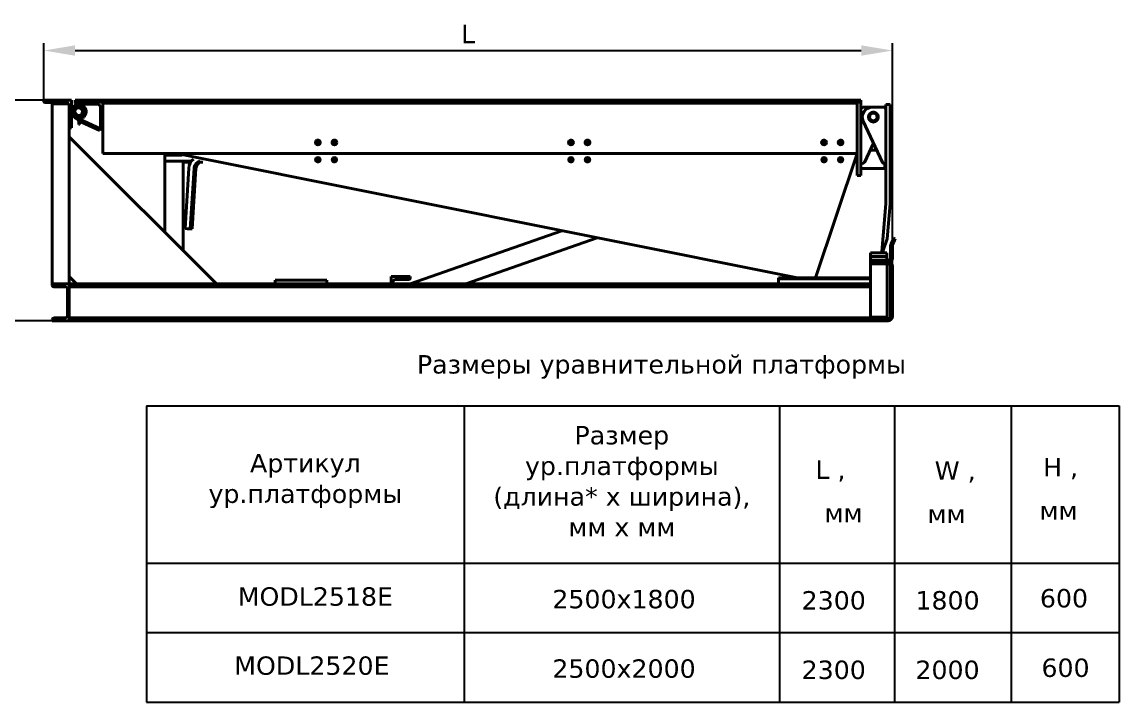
# Model space of a CAD drawing. Header units: millimetres. Extents: x 37284 to 53117, y 1996 to 6319.
# Drawn here: x 39695 to 42677, y 4468 to 6319 of the extents above; entities that cross this region are included whole.
import ezdxf

# ---------------------------------------------------------------- set-up
doc = ezdxf.new("R2010")
doc.units = ezdxf.units.MM
doc.linetypes.add('K5LT_BASIC', pattern=[0])
doc.layers.add('0 VIEW0', color=7, linetype='Continuous')
doc.styles.get("Standard").update_dxf_attribs({"font": 'verdana.TTF'})
doc.dimstyles.new('ISO-25', dxfattribs={"dimtxt": 80, "dimasz": 85, "dimexe": 20, "dimexo": 0, "dimgap": 20, "dimtad": 1, "dimtxsty": 'Standard', "dimcen": 2.5, "dimadec": 0, "dimazin": 0, "dimtfac": 1, "dimtmove": 0, "dimatfit": 3, "dimfxl": 1, "dimarcsym": 0})

# ---------------------------------------------------------------- blocks, each defined once
blk = doc.blocks.new('*D304')
at = {"color": 0, "lineweight": -2, "ltscale": 15}
for p, q in [((39754.1, 6105.7), (39754.1, 6260.7)), ((39839.1, 6240.7), (41976.1, 6240.7)), ((42061.1, 5653.7), (42061.1, 6260.7))]:
    blk.add_line(p, q, dxfattribs=at)
at = {"color": 0, "ltscale": 15}
for points in [[(39839.1, 6254.9), (39839.1, 6226.6), (39754.1, 6240.7)], [(41976.1, 6254.9), (41976.1, 6226.6), (42061.1, 6240.7)]]:
    blk.add_solid(points, dxfattribs=at)
at = {"layer": 'Defpoints', "color": 0, "ltscale": 15}
for p in [(42061.1, 6240.7), (39754.1, 6105.7), (42061.1, 5653.7)]:
    blk.add_point(p, dxfattribs=at)
at = {"color": 0, "ltscale": 15, "insert": (40907.6, 6285.7), "char_height": 50, "attachment_point": 5}
blk.add_mtext('L', dxfattribs=at)
blk = doc.blocks.new('*D305')
at = {"color": 0, "lineweight": -2, "ltscale": 15}
for p, q in [((39754.1, 6105.7), (39642.1, 6105.7)), ((39662.1, 6020.7), (39662.1, 5590.7)), ((39777.1, 5505.7), (39642.1, 5505.7))]:
    blk.add_line(p, q, dxfattribs=at)
at = {"color": 0, "ltscale": 15}
for points in [[(39648, 6020.7), (39676.3, 6020.7), (39662.1, 6105.7)], [(39648, 5590.7), (39676.3, 5590.7), (39662.1, 5505.7)]]:
    blk.add_solid(points, dxfattribs=at)
at = {"layer": 'Defpoints', "color": 0, "ltscale": 15}
for p in [(39754.1, 6105.7), (39662.1, 5505.7), (39777.1, 5505.7)]:
    blk.add_point(p, dxfattribs=at)
at = {"color": 0, "ltscale": 15, "insert": (39617.1, 5805.7), "char_height": 50, "attachment_point": 5, "rotation": 90}
blk.add_mtext('H', dxfattribs=at)

msp = doc.modelspace()

# ---------------------------------------------------------------- linework, layer by layer
at = {"ltscale": 15}
for p, q in [((40032.991, 5273.931), (42677.07, 5273.931)), ((40032.991, 5273.931), (40032.991, 4468.305)), ((40896.973, 5273.931), (40896.973, 4468.305)), ((41753.893, 5273.931), (41753.893, 4468.305)), ((42066.396, 5273.931), (42066.396, 4468.305)), ((42383.346, 5273.931), (42383.346, 4468.305)), ((42677.07, 5273.931), (42677.07, 4468.305)), ((40032.991, 4846.305), (42677.07, 4846.305)), ((40032.991, 4657.305), (42677.07, 4657.305)), ((40032.991, 4468.305), (42677.07, 4468.305))]:
    msp.add_line(p, q, dxfattribs=at)
at = {"layer": '0 VIEW0', "color": 5, "linetype": 'K5LT_BASIC', "lineweight": 40}
for p, q in [((39754.133, 6105.672), (39829.133, 6105.672)), ((39754.133, 6102.672), (39754.133, 6105.672)), ((39814.133, 6099.672), (39757.133, 6099.672)), ((39777.133, 6095.672), (39777.133, 5605.672)), ((39821.617, 6095.672), (39777.133, 6095.672)), ((39823.133, 6033.672), (39823.133, 6090.672)), ((39829.133, 6105.672), (39829.133, 6030.672)), ((40475.133, 6105.672), (39839.133, 6105.672)), ((39839.133, 6105.672), (39839.133, 6100.672)), ((39839.133, 6100.672), (39839.133, 6097.672)), ((40475.133, 6100.672), (39839.133, 6100.672)), ((39842.133, 6094.672), (39846.609, 6094.672)), ((39845.797, 6090.384), (39847.283, 6087.255)), ((39849.133, 6087.672), (39847.283, 6087.255)), ((39847.283, 6087.255), (39847.283, 6087.034)), ((39849.133, 6087.672), (39847.468, 6091.178)), ((39849.133, 6087.672), (39849.133, 6088.172)), ((39849.133, 6087.172), (39849.133, 6087.672)), ((39850.809, 6091.178), (39849.143, 6087.672)), ((39849.143, 6088.172), (39849.143, 6087.672)), ((39849.143, 6087.672), (39850.993, 6087.255)), ((39849.143, 6087.672), (39849.143, 6087.172)), ((39850.993, 6087.255), (39852.48, 6090.384)), ((39850.993, 6087.033), (39850.993, 6087.255)), ((39851.668, 6094.672), (39899.133, 6094.672)), ((39908.133, 6085.672), (39908.133, 6028.672)), ((39914.133, 6097.672), (39914.133, 6100.672)), ((39914.133, 6097.145), (39914.133, 6097.672)), ((41965.133, 6097.672), (39914.133, 6097.672)), ((39914.133, 6094.999), (39914.133, 6097.145)), ((39914.133, 6094.67), (39914.133, 6094.999)), ((39914.133, 6094.563), (39914.133, 6094.67)), ((39914.133, 6094.563), (39914.133, 6094.67)), ((39914.133, 6094.452), (39914.133, 6094.563)), ((39914.133, 6094.452), (39914.133, 6094.538)), ((39914.133, 6094.338), (39914.133, 6094.452)), ((39914.133, 6094.338), (39914.133, 6094.425)), ((39914.133, 6094.272), (39914.133, 6094.338)), ((39914.133, 6094.272), (39914.133, 6094.315)), ((39914.133, 6093.072), (39914.133, 6094.272)), ((39914.133, 6093.029), (39914.133, 6093.072)), ((39914.133, 6093.006), (39914.133, 6093.072)), ((39914.133, 6092.919), (39914.133, 6093.006)), ((39914.133, 6092.892), (39914.133, 6093.006)), ((39914.133, 6092.806), (39914.133, 6092.892)), ((39914.133, 6092.78), (39914.133, 6092.892)), ((39914.133, 6092.673), (39914.133, 6092.78)), ((39914.133, 6092.672), (39914.133, 6092.78)), ((39914.133, 6092.344), (39914.133, 6092.673)), ((39914.133, 6090.198), (39914.133, 6092.344)), ((39914.133, 6089.672), (39914.133, 6090.198)), ((39914.133, 6086.672), (39914.133, 6089.672)), ((39914.133, 6078.172), (39914.133, 6086.744)), ((41975.133, 6105.672), (40475.133, 6105.672)), ((40475.133, 6105.672), (40475.133, 6100.672)), ((40475.133, 6105.672), (40475.133, 6100.672)), ((41975.133, 6100.672), (40475.133, 6100.672)), ((41965.133, 6100.672), (41975.133, 6100.672)), ((41965.133, 6100.672), (41965.133, 6097.672)), ((41965.133, 6097.145), (41965.133, 6097.672)), ((41965.133, 6094.999), (41965.133, 6097.145)), ((41965.133, 6094.67), (41965.133, 6094.999)), ((41965.133, 6094.563), (41965.133, 6094.67)), ((41965.133, 6094.67), (41965.133, 6094.563)), ((41965.133, 6094.452), (41965.133, 6094.563)), ((41965.133, 6094.452), (41965.133, 6094.538)), ((41965.133, 6094.338), (41965.133, 6094.452)), ((41965.133, 6094.338), (41965.133, 6094.425)), ((41965.133, 6094.272), (41965.133, 6094.338)), ((41965.133, 6094.272), (41965.133, 6094.315)), ((41965.133, 6093.072), (41965.133, 6094.272)), ((41965.133, 6093.029), (41965.133, 6093.072)), ((41965.133, 6093.006), (41965.133, 6093.072)), ((41965.133, 6092.919), (41965.133, 6093.006)), ((41965.133, 6092.892), (41965.133, 6093.006)), ((41965.133, 6092.806), (41965.133, 6092.892)), ((41965.133, 6092.78), (41965.133, 6092.892)), ((41965.133, 6092.673), (41965.133, 6092.78)), ((41965.133, 6092.78), (41965.133, 6092.672)), ((41965.133, 6092.344), (41965.133, 6092.673)), ((41965.133, 6090.198), (41965.133, 6092.344)), ((41965.133, 6089.672), (41965.133, 6090.198)), ((41965.133, 6089.672), (41965.133, 5900.672)), ((41975.133, 6105.672), (41975.133, 6100.672)), ((41975.133, 6100.672), (41975.133, 5900.672)), ((41980.133, 6086.672), (42006.133, 6086.672)), ((42038.133, 6086.672), (42006.133, 6086.672)), ((42043.133, 6093.672), (42055.133, 6093.672)), ((42043.133, 5823.674), (42043.133, 6093.672)), ((42055.133, 6093.672), (42055.133, 5823.672)), ((39837.133, 6061.522), (39837.133, 6059.672)), ((39847.283, 6061.522), (39837.133, 6061.522)), ((39837.133, 6059.672), (39849.133, 6059.672)), ((39847.035, 6050.133), (39849.133, 6054.672)), ((39847.283, 6062.309), (39847.283, 6061.522)), ((39849.133, 6059.672), (39847.283, 6061.522)), ((39847.333, 6050.778), (39847.333, 6054.753)), ((39849.133, 6059.672), (39849.133, 6062.172)), ((39849.133, 6054.672), (39908.133, 6027.395)), ((39849.143, 6062.172), (39849.143, 6059.672)), ((39849.143, 6059.672), (39850.993, 6061.522)), ((39849.143, 6059.672), (39865.143, 6059.672)), ((39849.143, 6054.672), (39849.143, 6054.667)), ((39850.943, 6054.754), (39850.943, 6053.835)), ((39850.993, 6061.522), (39850.993, 6062.311)), ((39865.143, 6061.522), (39850.993, 6061.522)), ((39865.143, 6061.522), (39865.143, 6059.672)), ((39914.133, 6077.672), (39914.133, 6078.172)), ((39914.133, 6077.172), (39914.133, 6077.672)), ((39914.133, 6071.672), (39914.133, 6077.172)), ((39914.133, 6070.672), (39914.133, 6071.672)), ((39914.133, 6025.672), (39914.133, 6070.672)), ((39914.133, 5960.672), (39914.133, 6070.672)), ((42006.441, 6072.901), (42007.635, 6072.868)), ((42007.635, 6072.868), (42007.613, 6072.079)), ((42007.896, 6073.115), (42007.635, 6072.868)), ((42009.466, 6072.167), (42009.494, 6073.167)), ((42009.504, 6073.167), (42009.476, 6072.167)), ((42011.095, 6073.029), (42011.343, 6072.766)), ((42011.322, 6071.979), (42011.343, 6072.766)), ((42011.343, 6072.766), (42012.547, 6072.733)), ((39823.133, 6033.672), (39823.133, 5605.672)), ((39829.133, 6030.672), (39826.133, 6030.672)), ((39847.035, 6050.133), (39906.035, 6022.857)), ((39847.333, 6049.672), (39847.333, 6049.995)), ((39847.333, 6049.672), (39848.034, 6049.672)), ((39849.143, 6049.159), (39849.143, 6039.672)), ((39850.943, 6039.672), (39849.143, 6039.672)), ((39850.943, 6048.327), (39850.943, 6039.672)), ((39906.035, 6022.857), (39908.133, 6027.395)), ((39911.133, 6025.672), (39914.133, 6025.672)), ((41981.651, 6048.288), (42033.6, 5936.564)), ((42006.929, 6047.145), (42006.56, 6046.419)), ((42006.935, 6047.367), (42006.929, 6047.145)), ((42008.767, 6046.677), (42006.929, 6047.145)), ((42008.517, 6046.186), (42008.767, 6046.677)), ((42008.767, 6046.677), (42008.781, 6047.177)), ((42008.791, 6047.176), (42008.777, 6046.677)), ((42008.777, 6046.677), (42010.638, 6047.043)), ((42008.777, 6046.677), (42009, 6046.172)), ((42010.638, 6047.043), (42010.644, 6047.263)), ((42010.968, 6046.297), (42010.638, 6047.043)), ((39823.133, 6005.672), (40223.133, 5605.672)), ((40496.255, 5992.18), (40495.884, 5990.598)), ((40495.884, 5990.598), (40498.159, 5990.65)), ((40495.884, 5990.598), (40496.914, 5990.357)), ((40497.285, 5991.939), (40496.255, 5992.18)), ((40496.255, 5992.18), (40498.27, 5991.124)), ((40496.914, 5990.357), (40498.468, 5990.577)), ((40496.914, 5990.357), (40497.819, 5989.856)), ((40498.317, 5991.987), (40497.285, 5991.939)), ((40497.285, 5991.939), (40498.579, 5991.052)), ((40497.626, 5987.793), (40498.681, 5989.808)), ((40497.866, 5988.823), (40497.626, 5987.793)), ((40497.626, 5987.793), (40499.208, 5987.423)), ((40497.819, 5989.856), (40498.739, 5990.427)), ((40497.819, 5989.856), (40497.866, 5988.823)), ((40497.866, 5988.823), (40498.753, 5990.117)), ((40498.159, 5990.65), (40498.27, 5991.124)), ((40498.468, 5990.577), (40498.159, 5990.65)), ((40498.27, 5991.124), (40498.579, 5991.052)), ((40498.818, 5992.891), (40498.317, 5991.987)), ((40498.317, 5991.987), (40498.889, 5991.066)), ((40498.739, 5990.427), (40498.468, 5990.577)), ((40498.579, 5991.052), (40498.889, 5991.066)), ((40498.681, 5989.808), (40498.753, 5990.117)), ((40499.156, 5989.697), (40498.681, 5989.808)), ((40498.753, 5990.117), (40498.739, 5990.427)), ((40499.059, 5993.921), (40498.818, 5992.891)), ((40498.818, 5992.891), (40499.039, 5991.338)), ((40498.889, 5991.066), (40499.039, 5991.338)), ((40499.039, 5991.338), (40499.111, 5991.647)), ((40499.059, 5993.921), (40499.111, 5991.647)), ((40500.641, 5993.551), (40499.059, 5993.921)), ((40499.111, 5991.647), (40499.586, 5991.536)), ((40499.228, 5990.006), (40499.156, 5989.697)), ((40499.208, 5987.423), (40499.156, 5989.697)), ((40499.208, 5987.423), (40499.449, 5988.453)), ((40499.378, 5990.277), (40499.228, 5990.006)), ((40499.449, 5988.453), (40499.228, 5990.006)), ((40499.688, 5990.292), (40499.378, 5990.277)), ((40499.95, 5989.357), (40499.378, 5990.277)), ((40499.449, 5988.453), (40499.95, 5989.357)), ((40500.401, 5992.521), (40499.514, 5991.227)), ((40499.586, 5991.536), (40499.514, 5991.227)), ((40499.514, 5991.227), (40499.528, 5990.917)), ((40500.448, 5991.488), (40499.528, 5990.917)), ((40499.528, 5990.917), (40499.799, 5990.766)), ((40500.641, 5993.551), (40499.586, 5991.536)), ((40500.982, 5989.405), (40499.688, 5990.292)), ((40499.997, 5990.219), (40499.688, 5990.292)), ((40501.353, 5990.987), (40499.799, 5990.766)), ((40499.799, 5990.766), (40500.108, 5990.694)), ((40499.95, 5989.357), (40500.982, 5989.405)), ((40500.108, 5990.694), (40499.997, 5990.219)), ((40502.012, 5989.164), (40499.997, 5990.219)), ((40502.383, 5990.746), (40500.108, 5990.694)), ((40500.401, 5992.521), (40500.641, 5993.551)), ((40500.448, 5991.488), (40500.401, 5992.521)), ((40501.353, 5990.987), (40500.448, 5991.488)), ((40500.982, 5989.405), (40502.012, 5989.164)), ((40502.383, 5990.746), (40501.353, 5990.987)), ((40502.012, 5989.164), (40502.383, 5990.746)), ((40541.255, 5992.18), (40540.884, 5990.598)), ((40540.884, 5990.598), (40543.159, 5990.65)), ((40540.884, 5990.598), (40541.914, 5990.357)), ((40542.285, 5991.939), (40541.255, 5992.18)), ((40541.255, 5992.18), (40543.27, 5991.124)), ((40541.914, 5990.357), (40543.468, 5990.577)), ((40541.914, 5990.357), (40542.819, 5989.856)), ((40543.317, 5991.987), (40542.285, 5991.939)), ((40542.285, 5991.939), (40543.579, 5991.052)), ((40542.626, 5987.793), (40543.681, 5989.808)), ((40542.866, 5988.823), (40542.626, 5987.793)), ((40542.626, 5987.793), (40544.208, 5987.423)), ((40542.819, 5989.856), (40543.739, 5990.427)), ((40542.819, 5989.856), (40542.866, 5988.823)), ((40542.866, 5988.823), (40543.753, 5990.117)), ((40543.159, 5990.65), (40543.27, 5991.124)), ((40543.468, 5990.577), (40543.159, 5990.65)), ((40543.27, 5991.124), (40543.579, 5991.052)), ((40543.818, 5992.891), (40543.317, 5991.987)), ((40543.317, 5991.987), (40543.889, 5991.066)), ((40543.739, 5990.427), (40543.468, 5990.577)), ((40543.579, 5991.052), (40543.889, 5991.066)), ((40543.681, 5989.808), (40543.753, 5990.117)), ((40544.156, 5989.697), (40543.681, 5989.808)), ((40543.753, 5990.117), (40543.739, 5990.427)), ((40544.059, 5993.921), (40543.818, 5992.891)), ((40543.818, 5992.891), (40544.039, 5991.338)), ((40543.889, 5991.066), (40544.039, 5991.338)), ((40544.039, 5991.338), (40544.111, 5991.647)), ((40544.059, 5993.921), (40544.111, 5991.647)), ((40545.641, 5993.551), (40544.059, 5993.921)), ((40544.111, 5991.647), (40544.586, 5991.536)), ((40544.228, 5990.006), (40544.156, 5989.697)), ((40544.208, 5987.423), (40544.156, 5989.697)), ((40544.208, 5987.423), (40544.449, 5988.453)), ((40544.378, 5990.277), (40544.228, 5990.006)), ((40544.449, 5988.453), (40544.228, 5990.006)), ((40544.688, 5990.292), (40544.378, 5990.277)), ((40544.95, 5989.357), (40544.378, 5990.277)), ((40544.449, 5988.453), (40544.95, 5989.357)), ((40545.401, 5992.521), (40544.514, 5991.227)), ((40544.586, 5991.536), (40544.514, 5991.227)), ((40544.514, 5991.227), (40544.528, 5990.917)), ((40545.448, 5991.488), (40544.528, 5990.917)), ((40544.528, 5990.917), (40544.799, 5990.766)), ((40545.641, 5993.551), (40544.586, 5991.536)), ((40545.982, 5989.405), (40544.688, 5990.292)), ((40544.997, 5990.219), (40544.688, 5990.292)), ((40546.353, 5990.987), (40544.799, 5990.766)), ((40544.799, 5990.766), (40545.108, 5990.694)), ((40544.95, 5989.357), (40545.982, 5989.405)), ((40545.108, 5990.694), (40544.997, 5990.219)), ((40547.012, 5989.164), (40544.997, 5990.219)), ((40547.383, 5990.746), (40545.108, 5990.694)), ((40545.401, 5992.521), (40545.641, 5993.551)), ((40545.448, 5991.488), (40545.401, 5992.521)), ((40546.353, 5990.987), (40545.448, 5991.488)), ((40545.982, 5989.405), (40547.012, 5989.164)), ((40547.383, 5990.746), (40546.353, 5990.987)), ((40547.012, 5989.164), (40547.383, 5990.746)), ((41184.255, 5992.18), (41183.884, 5990.598)), ((41183.884, 5990.598), (41186.159, 5990.65)), ((41183.884, 5990.598), (41184.914, 5990.357)), ((41185.285, 5991.939), (41184.255, 5992.18)), ((41184.255, 5992.18), (41186.27, 5991.124)), ((41184.914, 5990.357), (41186.468, 5990.577)), ((41184.914, 5990.357), (41185.819, 5989.856)), ((41186.317, 5991.987), (41185.285, 5991.939)), ((41185.285, 5991.939), (41186.579, 5991.052)), ((41185.626, 5987.793), (41186.681, 5989.808)), ((41185.866, 5988.823), (41185.626, 5987.793)), ((41185.626, 5987.793), (41187.208, 5987.423)), ((41185.819, 5989.856), (41186.739, 5990.427)), ((41185.819, 5989.856), (41185.866, 5988.823)), ((41185.866, 5988.823), (41186.753, 5990.117)), ((41186.159, 5990.65), (41186.27, 5991.124)), ((41186.468, 5990.577), (41186.159, 5990.65)), ((41186.27, 5991.124), (41186.579, 5991.052)), ((41186.818, 5992.891), (41186.317, 5991.987)), ((41186.317, 5991.987), (41186.889, 5991.066)), ((41186.739, 5990.427), (41186.468, 5990.577)), ((41186.579, 5991.052), (41186.889, 5991.066)), ((41186.681, 5989.808), (41186.753, 5990.117)), ((41187.156, 5989.697), (41186.681, 5989.808)), ((41186.753, 5990.117), (41186.739, 5990.427)), ((41187.059, 5993.921), (41186.818, 5992.891)), ((41186.818, 5992.891), (41187.039, 5991.338)), ((41186.889, 5991.066), (41187.039, 5991.338)), ((41187.039, 5991.338), (41187.111, 5991.647)), ((41187.059, 5993.921), (41187.111, 5991.647)), ((41188.641, 5993.551), (41187.059, 5993.921)), ((41187.111, 5991.647), (41187.586, 5991.536)), ((41187.228, 5990.006), (41187.156, 5989.697)), ((41187.208, 5987.423), (41187.156, 5989.697)), ((41187.208, 5987.423), (41187.449, 5988.453)), ((41187.378, 5990.277), (41187.228, 5990.006)), ((41187.449, 5988.453), (41187.228, 5990.006)), ((41187.688, 5990.292), (41187.378, 5990.277)), ((41187.95, 5989.357), (41187.378, 5990.277)), ((41187.449, 5988.453), (41187.95, 5989.357)), ((41188.401, 5992.521), (41187.514, 5991.227)), ((41187.586, 5991.536), (41187.514, 5991.227)), ((41187.514, 5991.227), (41187.528, 5990.917)), ((41188.448, 5991.488), (41187.528, 5990.917)), ((41187.528, 5990.917), (41187.799, 5990.766)), ((41188.641, 5993.551), (41187.586, 5991.536)), ((41188.982, 5989.405), (41187.688, 5990.292)), ((41187.997, 5990.219), (41187.688, 5990.292)), ((41189.353, 5990.987), (41187.799, 5990.766)), ((41187.799, 5990.766), (41188.108, 5990.694)), ((41187.95, 5989.357), (41188.982, 5989.405)), ((41188.108, 5990.694), (41187.997, 5990.219)), ((41190.012, 5989.164), (41187.997, 5990.219)), ((41190.383, 5990.746), (41188.108, 5990.694)), ((41188.401, 5992.521), (41188.641, 5993.551)), ((41188.448, 5991.488), (41188.401, 5992.521)), ((41189.353, 5990.987), (41188.448, 5991.488)), ((41188.982, 5989.405), (41190.012, 5989.164)), ((41190.383, 5990.746), (41189.353, 5990.987)), ((41190.012, 5989.164), (41190.383, 5990.746)), ((41229.255, 5992.18), (41228.884, 5990.598)), ((41228.884, 5990.598), (41231.159, 5990.65)), ((41228.884, 5990.598), (41229.914, 5990.357)), ((41230.285, 5991.939), (41229.255, 5992.18)), ((41229.255, 5992.18), (41231.27, 5991.124)), ((41229.914, 5990.357), (41231.468, 5990.577)), ((41229.914, 5990.357), (41230.819, 5989.856)), ((41231.317, 5991.987), (41230.285, 5991.939)), ((41230.285, 5991.939), (41231.579, 5991.052)), ((41230.626, 5987.793), (41231.681, 5989.808)), ((41230.866, 5988.823), (41230.626, 5987.793)), ((41230.626, 5987.793), (41232.208, 5987.423)), ((41230.819, 5989.856), (41231.739, 5990.427)), ((41230.819, 5989.856), (41230.866, 5988.823)), ((41230.866, 5988.823), (41231.753, 5990.117)), ((41231.159, 5990.65), (41231.27, 5991.124)), ((41231.468, 5990.577), (41231.159, 5990.65)), ((41231.27, 5991.124), (41231.579, 5991.052)), ((41231.818, 5992.891), (41231.317, 5991.987)), ((41231.317, 5991.987), (41231.889, 5991.066)), ((41231.739, 5990.427), (41231.468, 5990.577)), ((41231.579, 5991.052), (41231.889, 5991.066)), ((41231.681, 5989.808), (41231.753, 5990.117)), ((41232.156, 5989.697), (41231.681, 5989.808)), ((41231.753, 5990.117), (41231.739, 5990.427)), ((41232.059, 5993.921), (41231.818, 5992.891)), ((41231.818, 5992.891), (41232.039, 5991.338)), ((41231.889, 5991.066), (41232.039, 5991.338)), ((41232.039, 5991.338), (41232.111, 5991.647)), ((41232.059, 5993.921), (41232.111, 5991.647)), ((41233.641, 5993.551), (41232.059, 5993.921)), ((41232.111, 5991.647), (41232.586, 5991.536)), ((41232.228, 5990.006), (41232.156, 5989.697)), ((41232.208, 5987.423), (41232.156, 5989.697)), ((41232.208, 5987.423), (41232.449, 5988.453)), ((41232.378, 5990.277), (41232.228, 5990.006)), ((41232.449, 5988.453), (41232.228, 5990.006)), ((41232.688, 5990.292), (41232.378, 5990.277)), ((41232.95, 5989.357), (41232.378, 5990.277)), ((41232.449, 5988.453), (41232.95, 5989.357)), ((41233.401, 5992.521), (41232.514, 5991.227)), ((41232.586, 5991.536), (41232.514, 5991.227)), ((41232.514, 5991.227), (41232.528, 5990.917)), ((41233.448, 5991.488), (41232.528, 5990.917)), ((41232.528, 5990.917), (41232.799, 5990.766)), ((41233.641, 5993.551), (41232.586, 5991.536)), ((41233.982, 5989.405), (41232.688, 5990.292)), ((41232.997, 5990.219), (41232.688, 5990.292)), ((41234.353, 5990.987), (41232.799, 5990.766)), ((41232.799, 5990.766), (41233.108, 5990.694)), ((41232.95, 5989.357), (41233.982, 5989.405)), ((41233.108, 5990.694), (41232.997, 5990.219)), ((41235.012, 5989.164), (41232.997, 5990.219)), ((41235.383, 5990.746), (41233.108, 5990.694)), ((41233.401, 5992.521), (41233.641, 5993.551)), ((41233.448, 5991.488), (41233.401, 5992.521)), ((41234.353, 5990.987), (41233.448, 5991.488)), ((41233.982, 5989.405), (41235.012, 5989.164)), ((41235.383, 5990.746), (41234.353, 5990.987)), ((41235.012, 5989.164), (41235.383, 5990.746)), ((41872.255, 5992.18), (41871.884, 5990.598)), ((41871.884, 5990.598), (41874.159, 5990.65)), ((41871.884, 5990.598), (41872.914, 5990.357)), ((41873.285, 5991.939), (41872.255, 5992.18)), ((41872.255, 5992.18), (41874.27, 5991.124)), ((41872.914, 5990.357), (41874.468, 5990.577)), ((41872.914, 5990.357), (41873.819, 5989.856)), ((41874.317, 5991.987), (41873.285, 5991.939)), ((41873.285, 5991.939), (41874.579, 5991.052)), ((41873.626, 5987.793), (41874.681, 5989.808)), ((41873.866, 5988.823), (41873.626, 5987.793)), ((41873.626, 5987.793), (41875.208, 5987.423)), ((41873.819, 5989.856), (41874.739, 5990.427)), ((41873.819, 5989.856), (41873.866, 5988.823)), ((41873.866, 5988.823), (41874.753, 5990.117)), ((41874.159, 5990.65), (41874.27, 5991.124)), ((41874.468, 5990.577), (41874.159, 5990.65)), ((41874.27, 5991.124), (41874.579, 5991.052)), ((41874.818, 5992.891), (41874.317, 5991.987)), ((41874.317, 5991.987), (41874.889, 5991.066)), ((41874.739, 5990.427), (41874.468, 5990.577)), ((41874.579, 5991.052), (41874.889, 5991.066)), ((41874.681, 5989.808), (41874.753, 5990.117)), ((41875.156, 5989.697), (41874.681, 5989.808)), ((41874.753, 5990.117), (41874.739, 5990.427)), ((41875.059, 5993.921), (41874.818, 5992.891)), ((41874.818, 5992.891), (41875.039, 5991.338)), ((41874.889, 5991.066), (41875.039, 5991.338)), ((41875.039, 5991.338), (41875.111, 5991.647)), ((41875.059, 5993.921), (41875.111, 5991.647)), ((41876.641, 5993.551), (41875.059, 5993.921)), ((41875.111, 5991.647), (41875.586, 5991.536)), ((41875.228, 5990.006), (41875.156, 5989.697)), ((41875.208, 5987.423), (41875.156, 5989.697)), ((41875.208, 5987.423), (41875.449, 5988.453)), ((41875.378, 5990.277), (41875.228, 5990.006)), ((41875.449, 5988.453), (41875.228, 5990.006)), ((41875.688, 5990.292), (41875.378, 5990.277)), ((41875.95, 5989.357), (41875.378, 5990.277)), ((41875.449, 5988.453), (41875.95, 5989.357)), ((41876.401, 5992.521), (41875.514, 5991.227)), ((41875.586, 5991.536), (41875.514, 5991.227)), ((41875.514, 5991.227), (41875.528, 5990.917)), ((41876.448, 5991.488), (41875.528, 5990.917)), ((41875.528, 5990.917), (41875.799, 5990.766)), ((41876.641, 5993.551), (41875.586, 5991.536)), ((41876.982, 5989.405), (41875.688, 5990.292)), ((41875.997, 5990.219), (41875.688, 5990.292)), ((41877.353, 5990.987), (41875.799, 5990.766)), ((41875.799, 5990.766), (41876.108, 5990.694)), ((41875.95, 5989.357), (41876.982, 5989.405)), ((41876.108, 5990.694), (41875.997, 5990.219)), ((41878.012, 5989.164), (41875.997, 5990.219)), ((41878.383, 5990.746), (41876.108, 5990.694)), ((41876.401, 5992.521), (41876.641, 5993.551)), ((41876.448, 5991.488), (41876.401, 5992.521)), ((41877.353, 5990.987), (41876.448, 5991.488)), ((41876.982, 5989.405), (41878.012, 5989.164)), ((41878.383, 5990.746), (41877.353, 5990.987)), ((41878.012, 5989.164), (41878.383, 5990.746)), ((41917.255, 5992.18), (41916.884, 5990.598)), ((41916.884, 5990.598), (41919.159, 5990.65)), ((41916.884, 5990.598), (41917.914, 5990.357)), ((41918.285, 5991.939), (41917.255, 5992.18)), ((41917.255, 5992.18), (41919.27, 5991.124)), ((41917.914, 5990.357), (41919.468, 5990.577)), ((41917.914, 5990.357), (41918.819, 5989.856)), ((41919.317, 5991.987), (41918.285, 5991.939)), ((41918.285, 5991.939), (41919.579, 5991.052)), ((41918.626, 5987.793), (41919.681, 5989.808)), ((41918.866, 5988.823), (41918.626, 5987.793)), ((41918.626, 5987.793), (41920.208, 5987.423)), ((41918.819, 5989.856), (41919.739, 5990.427)), ((41918.819, 5989.856), (41918.866, 5988.823)), ((41918.866, 5988.823), (41919.753, 5990.117)), ((41919.159, 5990.65), (41919.27, 5991.124)), ((41919.468, 5990.577), (41919.159, 5990.65)), ((41919.27, 5991.124), (41919.579, 5991.052)), ((41919.818, 5992.891), (41919.317, 5991.987)), ((41919.317, 5991.987), (41919.889, 5991.066)), ((41919.739, 5990.427), (41919.468, 5990.577)), ((41919.579, 5991.052), (41919.889, 5991.066)), ((41919.681, 5989.808), (41919.753, 5990.117)), ((41920.156, 5989.697), (41919.681, 5989.808)), ((41919.753, 5990.117), (41919.739, 5990.427)), ((41920.059, 5993.921), (41919.818, 5992.891)), ((41919.818, 5992.891), (41920.039, 5991.338)), ((41919.889, 5991.066), (41920.039, 5991.338)), ((41920.039, 5991.338), (41920.111, 5991.647)), ((41920.059, 5993.921), (41920.111, 5991.647)), ((41921.641, 5993.551), (41920.059, 5993.921)), ((41920.111, 5991.647), (41920.586, 5991.536)), ((41920.228, 5990.006), (41920.156, 5989.697)), ((41920.208, 5987.423), (41920.156, 5989.697)), ((41920.208, 5987.423), (41920.449, 5988.453)), ((41920.378, 5990.277), (41920.228, 5990.006)), ((41920.449, 5988.453), (41920.228, 5990.006)), ((41920.688, 5990.292), (41920.378, 5990.277)), ((41920.95, 5989.357), (41920.378, 5990.277)), ((41920.449, 5988.453), (41920.95, 5989.357)), ((41921.401, 5992.521), (41920.514, 5991.227)), ((41920.586, 5991.536), (41920.514, 5991.227)), ((41920.514, 5991.227), (41920.528, 5990.917)), ((41921.448, 5991.488), (41920.528, 5990.917)), ((41920.528, 5990.917), (41920.799, 5990.766)), ((41921.641, 5993.551), (41920.586, 5991.536)), ((41921.982, 5989.405), (41920.688, 5990.292)), ((41920.997, 5990.219), (41920.688, 5990.292)), ((41922.353, 5990.987), (41920.799, 5990.766)), ((41920.799, 5990.766), (41921.108, 5990.694)), ((41920.95, 5989.357), (41921.982, 5989.405)), ((41921.108, 5990.694), (41920.997, 5990.219)), ((41923.012, 5989.164), (41920.997, 5990.219)), ((41923.383, 5990.746), (41921.108, 5990.694)), ((41921.401, 5992.521), (41921.641, 5993.551)), ((41921.448, 5991.488), (41921.401, 5992.521)), ((41922.353, 5990.987), (41921.448, 5991.488)), ((41921.982, 5989.405), (41923.012, 5989.164)), ((41923.383, 5990.746), (41922.353, 5990.987)), ((41923.012, 5989.164), (41923.383, 5990.746)), ((42009.133, 5989.182), (41984.667, 5936.564)), ((42000.062, 5969.672), (42018.205, 5969.672)), ((41965.133, 5960.672), (39914.133, 5960.672)), ((40083.133, 5955.672), (40083.133, 5939.672)), ((40085.133, 5955.672), (40083.133, 5955.672)), ((40083.133, 5955.672), (40130.658, 5955.672)), ((40083.133, 5939.672), (40155.194, 5939.672)), ((40083.133, 5939.672), (40083.133, 5745.672)), ((40083.133, 5939.672), (40083.133, 5745.672)), ((40083.133, 5939.672), (40083.133, 5936.906)), ((40130.658, 5955.672), (40085.133, 5955.672)), ((40115.748, 5960.672), (41816.265, 5619.236)), ((40133.133, 5939.672), (40133.133, 5695.672)), ((40133.133, 5939.672), (40133.133, 5695.672)), ((40133.133, 5936.906), (40153.363, 5936.906)), ((40172.475, 5936.906), (40186.619, 5936.906)), ((40496.174, 5945.014), (40495.894, 5943.414)), ((40495.894, 5943.414), (40498.161, 5943.594)), ((40495.894, 5943.414), (40496.936, 5943.231)), ((40497.216, 5944.832), (40496.174, 5945.014)), ((40496.174, 5945.014), (40498.245, 5944.075)), ((40496.936, 5943.231), (40498.474, 5943.54)), ((40496.936, 5943.231), (40497.867, 5942.782)), ((40498.244, 5944.938), (40497.216, 5944.832)), ((40497.216, 5944.832), (40498.558, 5944.02)), ((40497.791, 5940.712), (40498.731, 5942.784)), ((40497.973, 5941.754), (40497.791, 5940.712)), ((40497.791, 5940.712), (40499.392, 5940.432)), ((40497.867, 5942.782), (40498.754, 5943.405)), ((40497.867, 5942.782), (40497.973, 5941.754)), ((40497.973, 5941.754), (40498.785, 5943.096)), ((40498.161, 5943.594), (40498.245, 5944.075)), ((40498.474, 5943.54), (40498.161, 5943.594)), ((40498.693, 5945.869), (40498.244, 5944.938)), ((40498.244, 5944.938), (40498.867, 5944.052)), ((40498.245, 5944.075), (40498.558, 5944.02)), ((40498.754, 5943.405), (40498.474, 5943.54)), ((40498.558, 5944.02), (40498.867, 5944.052)), ((40498.875, 5946.912), (40498.693, 5945.869)), ((40498.693, 5945.869), (40499.001, 5944.331)), ((40498.731, 5942.784), (40498.785, 5943.096)), ((40499.211, 5942.7), (40498.731, 5942.784)), ((40498.785, 5943.096), (40498.754, 5943.405)), ((40498.867, 5944.052), (40499.001, 5944.331)), ((40498.875, 5946.912), (40499.056, 5944.644)), ((40500.476, 5946.632), (40498.875, 5946.912)), ((40499.001, 5944.331), (40499.056, 5944.644)), ((40499.056, 5944.644), (40499.536, 5944.56)), ((40499.266, 5943.012), (40499.211, 5942.7)), ((40499.392, 5940.432), (40499.211, 5942.7)), ((40499.4, 5943.292), (40499.266, 5943.012)), ((40499.574, 5941.474), (40499.266, 5943.012)), ((40499.392, 5940.432), (40499.574, 5941.474)), ((40499.709, 5943.324), (40499.4, 5943.292)), ((40500.023, 5942.405), (40499.4, 5943.292)), ((40500.294, 5945.589), (40499.482, 5944.247)), ((40499.536, 5944.56), (40499.482, 5944.247)), ((40499.482, 5944.247), (40499.513, 5943.939)), ((40500.4, 5944.561), (40499.513, 5943.939)), ((40499.513, 5943.939), (40499.793, 5943.804)), ((40500.476, 5946.632), (40499.536, 5944.56)), ((40499.574, 5941.474), (40500.023, 5942.405)), ((40501.051, 5942.511), (40499.709, 5943.324)), ((40500.022, 5943.269), (40499.709, 5943.324)), ((40501.331, 5944.112), (40499.793, 5943.804)), ((40499.793, 5943.804), (40500.106, 5943.749)), ((40500.106, 5943.749), (40500.022, 5943.269)), ((40502.093, 5942.329), (40500.022, 5943.269)), ((40500.023, 5942.405), (40501.051, 5942.511)), ((40502.373, 5943.93), (40500.106, 5943.749)), ((40500.294, 5945.589), (40500.476, 5946.632)), ((40500.4, 5944.561), (40500.294, 5945.589)), ((40501.331, 5944.112), (40500.4, 5944.561)), ((40501.051, 5942.511), (40502.093, 5942.329)), ((40502.373, 5943.93), (40501.331, 5944.112)), ((40502.093, 5942.329), (40502.373, 5943.93)), ((40541.174, 5945.014), (40540.894, 5943.414)), ((40540.894, 5943.414), (40543.161, 5943.594)), ((40540.894, 5943.414), (40541.936, 5943.231)), ((40542.216, 5944.832), (40541.174, 5945.014)), ((40541.174, 5945.014), (40543.245, 5944.075)), ((40541.936, 5943.231), (40543.474, 5943.54)), ((40541.936, 5943.231), (40542.867, 5942.782)), ((40543.244, 5944.938), (40542.216, 5944.832)), ((40542.216, 5944.832), (40543.558, 5944.02)), ((40542.791, 5940.712), (40543.731, 5942.784)), ((40542.973, 5941.754), (40542.791, 5940.712)), ((40542.791, 5940.712), (40544.392, 5940.432)), ((40542.867, 5942.782), (40543.754, 5943.405)), ((40542.867, 5942.782), (40542.973, 5941.754)), ((40542.973, 5941.754), (40543.785, 5943.096)), ((40543.161, 5943.594), (40543.245, 5944.075)), ((40543.474, 5943.54), (40543.161, 5943.594)), ((40543.693, 5945.869), (40543.244, 5944.938)), ((40543.244, 5944.938), (40543.867, 5944.052)), ((40543.245, 5944.075), (40543.558, 5944.02)), ((40543.754, 5943.405), (40543.474, 5943.54)), ((40543.558, 5944.02), (40543.867, 5944.052)), ((40543.875, 5946.912), (40543.693, 5945.869)), ((40543.693, 5945.869), (40544.001, 5944.331)), ((40543.731, 5942.784), (40543.785, 5943.096)), ((40544.211, 5942.7), (40543.731, 5942.784)), ((40543.785, 5943.096), (40543.754, 5943.405)), ((40543.867, 5944.052), (40544.001, 5944.331)), ((40543.875, 5946.912), (40544.056, 5944.644)), ((40545.476, 5946.632), (40543.875, 5946.912)), ((40544.001, 5944.331), (40544.056, 5944.644)), ((40544.056, 5944.644), (40544.536, 5944.56)), ((40544.266, 5943.012), (40544.211, 5942.7)), ((40544.392, 5940.432), (40544.211, 5942.7)), ((40544.4, 5943.292), (40544.266, 5943.012)), ((40544.574, 5941.474), (40544.266, 5943.012)), ((40544.392, 5940.432), (40544.574, 5941.474)), ((40544.709, 5943.324), (40544.4, 5943.292)), ((40545.023, 5942.405), (40544.4, 5943.292)), ((40545.294, 5945.589), (40544.482, 5944.247)), ((40544.536, 5944.56), (40544.482, 5944.247)), ((40544.482, 5944.247), (40544.513, 5943.939)), ((40545.4, 5944.561), (40544.513, 5943.939)), ((40544.513, 5943.939), (40544.793, 5943.804)), ((40545.476, 5946.632), (40544.536, 5944.56)), ((40544.574, 5941.474), (40545.023, 5942.405)), ((40546.051, 5942.511), (40544.709, 5943.324)), ((40545.022, 5943.269), (40544.709, 5943.324)), ((40546.331, 5944.112), (40544.793, 5943.804)), ((40544.793, 5943.804), (40545.106, 5943.749)), ((40545.106, 5943.749), (40545.022, 5943.269)), ((40547.093, 5942.329), (40545.022, 5943.269)), ((40545.023, 5942.405), (40546.051, 5942.511)), ((40547.373, 5943.93), (40545.106, 5943.749)), ((40545.294, 5945.589), (40545.476, 5946.632)), ((40545.4, 5944.561), (40545.294, 5945.589)), ((40546.331, 5944.112), (40545.4, 5944.561)), ((40546.051, 5942.511), (40547.093, 5942.329)), ((40547.373, 5943.93), (40546.331, 5944.112)), ((40547.093, 5942.329), (40547.373, 5943.93)), ((41184.174, 5945.014), (41183.894, 5943.414)), ((41183.894, 5943.414), (41186.161, 5943.594)), ((41183.894, 5943.414), (41184.936, 5943.231)), ((41185.216, 5944.832), (41184.174, 5945.014)), ((41184.174, 5945.014), (41186.245, 5944.075)), ((41184.936, 5943.231), (41186.474, 5943.54)), ((41184.936, 5943.231), (41185.867, 5942.782)), ((41186.244, 5944.938), (41185.216, 5944.832)), ((41185.216, 5944.832), (41186.558, 5944.02)), ((41185.791, 5940.712), (41186.731, 5942.784)), ((41185.973, 5941.754), (41185.791, 5940.712)), ((41185.791, 5940.712), (41187.392, 5940.432)), ((41185.867, 5942.782), (41186.754, 5943.405)), ((41185.867, 5942.782), (41185.973, 5941.754)), ((41185.973, 5941.754), (41186.785, 5943.096)), ((41186.161, 5943.594), (41186.245, 5944.075)), ((41186.474, 5943.54), (41186.161, 5943.594)), ((41186.693, 5945.869), (41186.244, 5944.938)), ((41186.244, 5944.938), (41186.867, 5944.052)), ((41186.245, 5944.075), (41186.558, 5944.02)), ((41186.754, 5943.405), (41186.474, 5943.54)), ((41186.558, 5944.02), (41186.867, 5944.052)), ((41186.875, 5946.912), (41186.693, 5945.869)), ((41186.693, 5945.869), (41187.001, 5944.331)), ((41186.731, 5942.784), (41186.785, 5943.096)), ((41187.211, 5942.7), (41186.731, 5942.784)), ((41186.785, 5943.096), (41186.754, 5943.405)), ((41186.867, 5944.052), (41187.001, 5944.331)), ((41186.875, 5946.912), (41187.056, 5944.644)), ((41188.476, 5946.632), (41186.875, 5946.912)), ((41187.001, 5944.331), (41187.056, 5944.644)), ((41187.056, 5944.644), (41187.536, 5944.56)), ((41187.266, 5943.012), (41187.211, 5942.7)), ((41187.392, 5940.432), (41187.211, 5942.7)), ((41187.4, 5943.292), (41187.266, 5943.012)), ((41187.574, 5941.474), (41187.266, 5943.012)), ((41187.392, 5940.432), (41187.574, 5941.474)), ((41187.709, 5943.324), (41187.4, 5943.292)), ((41188.023, 5942.405), (41187.4, 5943.292)), ((41188.294, 5945.589), (41187.482, 5944.247)), ((41187.536, 5944.56), (41187.482, 5944.247)), ((41187.482, 5944.247), (41187.513, 5943.939)), ((41188.4, 5944.561), (41187.513, 5943.939)), ((41187.513, 5943.939), (41187.793, 5943.804)), ((41188.476, 5946.632), (41187.536, 5944.56)), ((41187.574, 5941.474), (41188.023, 5942.405)), ((41189.051, 5942.511), (41187.709, 5943.324)), ((41188.022, 5943.269), (41187.709, 5943.324)), ((41189.331, 5944.112), (41187.793, 5943.804)), ((41187.793, 5943.804), (41188.106, 5943.749)), ((41188.106, 5943.749), (41188.022, 5943.269)), ((41190.093, 5942.329), (41188.022, 5943.269)), ((41188.023, 5942.405), (41189.051, 5942.511)), ((41190.373, 5943.93), (41188.106, 5943.749)), ((41188.294, 5945.589), (41188.476, 5946.632)), ((41188.4, 5944.561), (41188.294, 5945.589)), ((41189.331, 5944.112), (41188.4, 5944.561)), ((41189.051, 5942.511), (41190.093, 5942.329)), ((41190.373, 5943.93), (41189.331, 5944.112)), ((41190.093, 5942.329), (41190.373, 5943.93)), ((41229.174, 5945.014), (41228.894, 5943.414)), ((41228.894, 5943.414), (41231.161, 5943.594)), ((41228.894, 5943.414), (41229.936, 5943.231)), ((41230.216, 5944.832), (41229.174, 5945.014)), ((41229.174, 5945.014), (41231.245, 5944.075)), ((41229.936, 5943.231), (41231.474, 5943.54)), ((41229.936, 5943.231), (41230.867, 5942.782)), ((41231.244, 5944.938), (41230.216, 5944.832)), ((41230.216, 5944.832), (41231.558, 5944.02)), ((41230.791, 5940.712), (41231.731, 5942.784)), ((41230.973, 5941.754), (41230.791, 5940.712)), ((41230.791, 5940.712), (41232.392, 5940.432)), ((41230.867, 5942.782), (41231.754, 5943.405)), ((41230.867, 5942.782), (41230.973, 5941.754)), ((41230.973, 5941.754), (41231.785, 5943.096)), ((41231.161, 5943.594), (41231.245, 5944.075)), ((41231.474, 5943.54), (41231.161, 5943.594)), ((41231.693, 5945.869), (41231.244, 5944.938)), ((41231.244, 5944.938), (41231.867, 5944.052)), ((41231.245, 5944.075), (41231.558, 5944.02)), ((41231.754, 5943.405), (41231.474, 5943.54)), ((41231.558, 5944.02), (41231.867, 5944.052)), ((41231.875, 5946.912), (41231.693, 5945.869)), ((41231.693, 5945.869), (41232.001, 5944.331)), ((41231.731, 5942.784), (41231.785, 5943.096)), ((41232.211, 5942.7), (41231.731, 5942.784)), ((41231.785, 5943.096), (41231.754, 5943.405)), ((41231.867, 5944.052), (41232.001, 5944.331)), ((41231.875, 5946.912), (41232.056, 5944.644)), ((41233.476, 5946.632), (41231.875, 5946.912)), ((41232.001, 5944.331), (41232.056, 5944.644)), ((41232.056, 5944.644), (41232.536, 5944.56)), ((41232.266, 5943.012), (41232.211, 5942.7)), ((41232.392, 5940.432), (41232.211, 5942.7)), ((41232.4, 5943.292), (41232.266, 5943.012)), ((41232.574, 5941.474), (41232.266, 5943.012)), ((41232.392, 5940.432), (41232.574, 5941.474)), ((41232.709, 5943.324), (41232.4, 5943.292)), ((41233.023, 5942.405), (41232.4, 5943.292)), ((41233.294, 5945.589), (41232.482, 5944.247)), ((41232.536, 5944.56), (41232.482, 5944.247)), ((41232.482, 5944.247), (41232.513, 5943.939)), ((41233.4, 5944.561), (41232.513, 5943.939)), ((41232.513, 5943.939), (41232.793, 5943.804)), ((41233.476, 5946.632), (41232.536, 5944.56)), ((41232.574, 5941.474), (41233.023, 5942.405)), ((41234.051, 5942.511), (41232.709, 5943.324)), ((41233.022, 5943.269), (41232.709, 5943.324)), ((41234.331, 5944.112), (41232.793, 5943.804)), ((41232.793, 5943.804), (41233.106, 5943.749)), ((41233.106, 5943.749), (41233.022, 5943.269)), ((41235.093, 5942.329), (41233.022, 5943.269)), ((41233.023, 5942.405), (41234.051, 5942.511)), ((41235.373, 5943.93), (41233.106, 5943.749)), ((41233.294, 5945.589), (41233.476, 5946.632)), ((41233.4, 5944.561), (41233.294, 5945.589)), ((41234.331, 5944.112), (41233.4, 5944.561)), ((41234.051, 5942.511), (41235.093, 5942.329)), ((41235.373, 5943.93), (41234.331, 5944.112)), ((41235.093, 5942.329), (41235.373, 5943.93)), ((41851.622, 5622.178), (41965.133, 5960.672)), ((41872.174, 5945.014), (41871.894, 5943.414)), ((41871.894, 5943.414), (41874.161, 5943.594)), ((41871.894, 5943.414), (41872.936, 5943.231)), ((41873.216, 5944.832), (41872.174, 5945.014)), ((41872.174, 5945.014), (41874.245, 5944.075)), ((41872.936, 5943.231), (41874.474, 5943.54)), ((41872.936, 5943.231), (41873.867, 5942.782)), ((41874.244, 5944.938), (41873.216, 5944.832)), ((41873.216, 5944.832), (41874.558, 5944.02)), ((41873.791, 5940.712), (41874.731, 5942.784)), ((41873.973, 5941.754), (41873.791, 5940.712)), ((41873.791, 5940.712), (41875.392, 5940.432)), ((41873.867, 5942.782), (41874.754, 5943.405)), ((41873.867, 5942.782), (41873.973, 5941.754)), ((41873.973, 5941.754), (41874.785, 5943.096)), ((41874.161, 5943.594), (41874.245, 5944.075)), ((41874.474, 5943.54), (41874.161, 5943.594)), ((41874.693, 5945.869), (41874.244, 5944.938)), ((41874.244, 5944.938), (41874.867, 5944.052)), ((41874.245, 5944.075), (41874.558, 5944.02)), ((41874.754, 5943.405), (41874.474, 5943.54)), ((41874.558, 5944.02), (41874.867, 5944.052)), ((41874.875, 5946.912), (41874.693, 5945.869)), ((41874.693, 5945.869), (41875.001, 5944.331)), ((41874.731, 5942.784), (41874.785, 5943.096)), ((41875.211, 5942.7), (41874.731, 5942.784)), ((41874.785, 5943.096), (41874.754, 5943.405)), ((41874.867, 5944.052), (41875.001, 5944.331)), ((41874.875, 5946.912), (41875.056, 5944.644)), ((41876.476, 5946.632), (41874.875, 5946.912)), ((41875.001, 5944.331), (41875.056, 5944.644)), ((41875.056, 5944.644), (41875.536, 5944.56)), ((41875.266, 5943.012), (41875.211, 5942.7)), ((41875.392, 5940.432), (41875.211, 5942.7)), ((41875.4, 5943.292), (41875.266, 5943.012)), ((41875.574, 5941.474), (41875.266, 5943.012)), ((41875.392, 5940.432), (41875.574, 5941.474)), ((41875.709, 5943.324), (41875.4, 5943.292)), ((41876.023, 5942.405), (41875.4, 5943.292)), ((41876.294, 5945.589), (41875.482, 5944.247)), ((41875.536, 5944.56), (41875.482, 5944.247)), ((41875.482, 5944.247), (41875.513, 5943.939)), ((41876.4, 5944.561), (41875.513, 5943.939)), ((41875.513, 5943.939), (41875.793, 5943.804)), ((41876.476, 5946.632), (41875.536, 5944.56)), ((41875.574, 5941.474), (41876.023, 5942.405)), ((41877.051, 5942.511), (41875.709, 5943.324)), ((41876.022, 5943.269), (41875.709, 5943.324)), ((41877.331, 5944.112), (41875.793, 5943.804)), ((41875.793, 5943.804), (41876.106, 5943.749)), ((41876.106, 5943.749), (41876.022, 5943.269)), ((41878.093, 5942.329), (41876.022, 5943.269)), ((41876.023, 5942.405), (41877.051, 5942.511)), ((41878.373, 5943.93), (41876.106, 5943.749)), ((41876.294, 5945.589), (41876.476, 5946.632)), ((41876.4, 5944.561), (41876.294, 5945.589)), ((41877.331, 5944.112), (41876.4, 5944.561)), ((41877.051, 5942.511), (41878.093, 5942.329)), ((41878.373, 5943.93), (41877.331, 5944.112)), ((41878.093, 5942.329), (41878.373, 5943.93)), ((41917.174, 5945.014), (41916.894, 5943.414)), ((41916.894, 5943.414), (41919.161, 5943.594)), ((41916.894, 5943.414), (41917.936, 5943.231)), ((41918.216, 5944.832), (41917.174, 5945.014)), ((41917.174, 5945.014), (41919.245, 5944.075)), ((41917.936, 5943.231), (41919.474, 5943.54)), ((41917.936, 5943.231), (41918.867, 5942.782)), ((41919.244, 5944.938), (41918.216, 5944.832)), ((41918.216, 5944.832), (41919.558, 5944.02)), ((41918.791, 5940.712), (41919.731, 5942.784)), ((41918.973, 5941.754), (41918.791, 5940.712)), ((41918.791, 5940.712), (41920.392, 5940.432)), ((41918.867, 5942.782), (41919.754, 5943.405)), ((41918.867, 5942.782), (41918.973, 5941.754)), ((41918.973, 5941.754), (41919.785, 5943.096)), ((41919.161, 5943.594), (41919.245, 5944.075)), ((41919.474, 5943.54), (41919.161, 5943.594)), ((41919.693, 5945.869), (41919.244, 5944.938)), ((41919.244, 5944.938), (41919.867, 5944.052)), ((41919.245, 5944.075), (41919.558, 5944.02)), ((41919.754, 5943.405), (41919.474, 5943.54)), ((41919.558, 5944.02), (41919.867, 5944.052)), ((41919.875, 5946.912), (41919.693, 5945.869)), ((41919.693, 5945.869), (41920.001, 5944.331)), ((41919.731, 5942.784), (41919.785, 5943.096)), ((41920.211, 5942.7), (41919.731, 5942.784)), ((41919.785, 5943.096), (41919.754, 5943.405)), ((41919.867, 5944.052), (41920.001, 5944.331)), ((41919.875, 5946.912), (41920.056, 5944.644)), ((41921.476, 5946.632), (41919.875, 5946.912)), ((41920.001, 5944.331), (41920.056, 5944.644)), ((41920.056, 5944.644), (41920.536, 5944.56)), ((41920.266, 5943.012), (41920.211, 5942.7)), ((41920.392, 5940.432), (41920.211, 5942.7)), ((41920.4, 5943.292), (41920.266, 5943.012)), ((41920.574, 5941.474), (41920.266, 5943.012)), ((41920.392, 5940.432), (41920.574, 5941.474)), ((41920.709, 5943.324), (41920.4, 5943.292)), ((41921.023, 5942.405), (41920.4, 5943.292)), ((41921.294, 5945.589), (41920.482, 5944.247)), ((41920.536, 5944.56), (41920.482, 5944.247)), ((41920.482, 5944.247), (41920.513, 5943.939)), ((41921.4, 5944.561), (41920.513, 5943.939)), ((41920.513, 5943.939), (41920.793, 5943.804)), ((41921.476, 5946.632), (41920.536, 5944.56)), ((41920.574, 5941.474), (41921.023, 5942.405)), ((41922.051, 5942.511), (41920.709, 5943.324)), ((41921.022, 5943.269), (41920.709, 5943.324)), ((41922.331, 5944.112), (41920.793, 5943.804)), ((41920.793, 5943.804), (41921.106, 5943.749)), ((41921.106, 5943.749), (41921.022, 5943.269)), ((41923.093, 5942.329), (41921.022, 5943.269)), ((41921.023, 5942.405), (41922.051, 5942.511)), ((41923.373, 5943.93), (41921.106, 5943.749)), ((41921.294, 5945.589), (41921.476, 5946.632)), ((41921.4, 5944.561), (41921.294, 5945.589)), ((41922.331, 5944.112), (41921.4, 5944.561)), ((41922.051, 5942.511), (41923.093, 5942.329)), ((41923.373, 5943.93), (41922.331, 5944.112)), ((41923.093, 5942.329), (41923.373, 5943.93)), ((40148.497, 5921.15), (40138.337, 5756.848)), ((40162.47, 5920.286), (40152.31, 5755.984)), ((40167.766, 5919.565), (40157.606, 5755.263)), ((42040.133, 5919.672), (41975.133, 5919.672)), ((42040.133, 5934.089), (42040.133, 5919.672)), ((41965.133, 5900.672), (41975.133, 5900.672)), ((42032.233, 5694.089), (42043.133, 5823.674)), ((42055.133, 5823.672), (42047.084, 5728.547)), ((40152.31, 5755.984), (40138.337, 5756.848)), ((40143.656, 5756.519), (40143.632, 5756.127)), ((40157.606, 5755.263), (40143.632, 5756.127)), ((40750.133, 5605.672), (41162.713, 5750.459)), ((40901.13, 5605.672), (41258.758, 5731.175)), ((42047.084, 5728.547), (42035.166, 5693.672)), ((42063.951, 5730.34), (42060.043, 5721.135)), ((42068.553, 5728.387), (42063.951, 5730.34)), ((42068.553, 5728.387), (42064.646, 5719.182)), ((42056.133, 5675.672), (42056.133, 5709.89)), ((42056.928, 5713.797), (42060.043, 5721.135)), ((42061.133, 5675.672), (42061.133, 5709.89)), ((42061.531, 5711.843), (42064.646, 5719.182)), ((42001.133, 5690.672), (42046.133, 5690.672)), ((42001.133, 5680.672), (42001.133, 5690.672)), ((42001.133, 5680.672), (42046.133, 5680.672)), ((42001.133, 5670.672), (42001.133, 5680.672)), ((42001.133, 5680.672), (42046.133, 5680.672)), ((42001.133, 5670.672), (42001.133, 5665.672)), ((42001.133, 5670.672), (42046.133, 5670.672)), ((42051.133, 5670.672), (42011.133, 5670.672)), ((42035.166, 5693.672), (42032.233, 5694.089)), ((42046.133, 5680.672), (42046.133, 5690.672)), ((42046.133, 5670.672), (42046.133, 5680.672)), ((42001.133, 5660.672), (42001.133, 5665.672)), ((42001.133, 5665.672), (42049.133, 5665.672)), ((42049.133, 5660.672), (42001.133, 5660.672)), ((42001.133, 5660.672), (42001.133, 5622.178)), ((42011.133, 5665.672), (42051.133, 5665.672)), ((42047.133, 5660.672), (42047.133, 5515.672)), ((42056.133, 5517.672), (42056.133, 5653.672)), ((42061.133, 5653.672), (42061.133, 5517.672)), ((39843.133, 5605.672), (39823.133, 5625.672)), ((40383.133, 5615.854), (40523.133, 5615.854)), ((40383.133, 5605.854), (40383.133, 5615.854)), ((40523.133, 5605.854), (40523.133, 5615.854)), ((40698.133, 5625.672), (40750.133, 5625.672)), ((40698.133, 5605.672), (40698.133, 5625.672)), ((40702.933, 5610.372), (40702.933, 5605.672)), ((40745.633, 5617.872), (40710.433, 5617.872)), ((40750.133, 5625.672), (40750.133, 5622.372)), ((41751.133, 5622.178), (42001.133, 5622.178)), ((41751.133, 5622.178), (41751.133, 5605.672)), ((41751.133, 5619.236), (42001.133, 5619.236)), ((42001.133, 5619.236), (42001.133, 5622.178)), ((42001.133, 5619.236), (42001.133, 5515.672)), ((39777.133, 5602.072), (39777.133, 5605.672)), ((39777.133, 5605.672), (39823.133, 5605.672)), ((39811.633, 5598.072), (39781.133, 5598.072)), ((39818.633, 5520.272), (39818.633, 5591.072)), ((39823.133, 5605.672), (39823.133, 5505.672)), ((39823.133, 5605.672), (41846.086, 5605.672)), ((39823.133, 5598.072), (41843.538, 5598.072)), ((40383.133, 5605.854), (40523.133, 5605.854)), ((41843.538, 5598.072), (42001.133, 5598.072)), ((41846.086, 5605.672), (42001.133, 5605.672)), ((39777.133, 5505.672), (39777.133, 5509.272)), ((39823.133, 5505.672), (39777.133, 5505.672)), ((39781.133, 5513.272), (39811.633, 5513.272)), ((39823.133, 5513.272), (41815.1, 5513.272)), ((39823.133, 5505.672), (41812.552, 5505.672)), ((41812.552, 5505.672), (42001.133, 5505.672)), ((41815.1, 5513.272), (42001.133, 5513.272)), ((42047.133, 5515.672), (42001.133, 5515.672)), ((42001.133, 5515.672), (42001.133, 5513.272)), ((42001.133, 5513.272), (42001.133, 5510.672)), ((42001.133, 5505.672), (42001.133, 5510.672)), ((42001.133, 5510.672), (42049.133, 5510.672)), ((42049.133, 5505.672), (42001.133, 5505.672))]:
    msp.add_line(p, q, dxfattribs=at)
for centre, radius in [((39849.133, 6074.672), 12.5), ((39849.133, 6074.672), 10.54), ((42009.133, 6059.672), 13.5), ((42009.133, 6059.672), 12.5), ((42009.133, 6059.672), 10.5), ((40499.133, 5990.672), 6.5), ((40499.133, 5990.672), 5.5), ((40544.133, 5990.672), 6.5), ((40544.133, 5990.672), 5.5), ((41187.133, 5990.672), 6.5), ((41187.133, 5990.672), 5.5), ((41232.133, 5990.672), 6.5), ((41232.133, 5990.672), 5.5), ((41875.133, 5990.672), 6.5), ((41875.133, 5990.672), 5.5), ((41920.133, 5990.672), 6.5), ((41920.133, 5990.672), 5.5), ((40499.133, 5943.672), 6), ((40499.133, 5943.672), 5.5), ((40544.133, 5943.672), 6), ((40544.133, 5943.672), 5.5), ((41187.133, 5943.672), 6), ((41187.133, 5943.672), 5.5), ((41232.133, 5943.672), 6), ((41232.133, 5943.672), 5.5), ((41875.133, 5943.672), 6), ((41875.133, 5943.672), 5.5), ((41920.133, 5943.672), 6), ((41920.133, 5943.672), 5.5)]:
    msp.add_circle(centre, radius, dxfattribs=at)
for centre, radius, start, end in [((39757.133, 6102.672), 3, 180, 270), ((39814.133, 6090.672), 9, 0, 90), ((39849.133, 6074.672), 20, 97.781921, 311.409622), ((39849.133, 6074.672), 18, 101.800798, 228.189685), ((39849.133, 6074.672), 13.5, 99.379181, 256.924824), ((39842.133, 6097.672), 3, 180, 270), ((39849.138, 6091.972), 3.7, 334.584322, 205.415678), ((39849.138, 6091.972), 1.85, 334.584322, 205.415678), ((39849.133, 6074.672), 18, 84.421159, 95.545722), ((39849.133, 6074.672), 13.5, 88.953697, 91.004213), ((39849.133, 6074.672), 13.5, 9.822274, 80.580937), ((39849.133, 6074.672), 20, 9.822274, 82.18496), ((39849.133, 6074.672), 18, 9.822274, 78.166083), ((39899.133, 6085.672), 9, 0, 90), ((41980.133, 6081.672), 5, 90, 180), ((42006.133, 6059.672), 27, 90, 204.937234), ((42038.133, 6081.672), 5, 0, 90), ((39849.133, 6074.672), 18, 236.44269, 303.55731), ((39849.133, 6074.672), 13.5, 270, 270.042441), ((39849.133, 6074.672), 13.5, 283.075176, 9.822274), ((39849.133, 6074.672), 18, 313.067012, 9.822274), ((39849.133, 6074.672), 20, 318.890514, 9.822274), ((42009.133, 6059.672), 13, 96.655394, 259.643165), ((42009.133, 6059.672), 12.5, 97.632819, 259.872068), ((42009.133, 6059.672), 12.5, 96.986846, 97.48342), ((42009.133, 6059.672), 13, 88.42946, 88.473534), ((42009.133, 6059.672), 13, 277.1742, 347.807784), ((42009.133, 6059.672), 13, 347.807784, 80.248056), ((39826.133, 6033.672), 3, 180, 270), ((39911.133, 6028.672), 3, 180, 270), ((42009.133, 6059.672), 13, 268.385384, 268.429458), ((40183.43, 5918.99), 35, 130.511675, 176.461398), ((40183.43, 5918.99), 21, 102.464117, 176.461398), ((40188.726, 5918.269), 21, 117.442382, 176.461398), ((41980.133, 5938.672), 5, 180, 335.062766), ((42038.133, 5938.672), 5, 204.937234, 0), ((42066.133, 5709.89), 10, 157, 180), ((42066.133, 5709.89), 5, 157, 180), ((42051.133, 5675.672), 5, 270, 0), ((42051.133, 5675.672), 10, 270, 0), ((42049.133, 5653.672), 12, 0, 90), ((42049.133, 5653.672), 7, 0, 90), ((40710.433, 5610.372), 7.5, 90, 180), ((40745.633, 5622.372), 4.5, 270, 0), ((39781.133, 5602.072), 4, 180, 270), ((39811.633, 5591.072), 7, 0, 90), ((39811.633, 5520.272), 7, 270, 0), ((42049.133, 5517.672), 12, 270, 0), ((42049.133, 5517.672), 7, 270, 0), ((39781.133, 5509.272), 4, 90, 180)]:
    msp.add_arc(centre, radius, start, end, dxfattribs=at)

# ---------------------------------------------------------------- texts
at = {"ltscale": 15}
for s, p in [('H , ', (42470.544, 5082.322)), ('L ,', (41851.768, 5075.546)), ('W , ', (42175.892, 5073)), ('мм', (41876.254, 4957.619)), ('мм', (42156.288, 4955.072)), ('мм', (42460.706, 4964.395)), ('600', (42461.871, 4725.946)), ('2300', (41814.128, 4720.132)), ('1800', (42123.473, 4720.132)), ('2300', (41814.128, 4531.132)), ('2000', (42123.473, 4531.132)), ('600', (42466.054, 4536.781))]:
    msp.add_text(s, height=50, dxfattribs=at).set_placement(p)
at = {"ltscale": 15, "char_height": 50, "width": 2897.38143, "attachment_point": 5}
for s, insert in [('Размеры уравнительной платформы', (41433.21, 5379.999)), ('Размер \\Pур.платформы\\P(длина* х ширина), \\Pмм х мм', (41325.433, 5069.374)), ('Артикул\\Pур.платформы', (40465.065, 5069.66)), ('MODL2518E', (40492.28, 4755.052)), ('2500x1800', (41331.351, 4748.015)), ('MODL2520E', (40482.808, 4566.982)), ('2500x2000', (41331.351, 4559.015))]:
    msp.add_mtext(s, dxfattribs=dict(at, insert=insert))

# ---------------------------------------------------------------- dimensions: what is measured, and where the dimension line sits
at = {"ltscale": 15}
dim = msp.add_linear_dim(base=(42061.133, 6240.738), p1=(39754.133, 6105.672), p2=(42061.133, 5653.672), text='L', dimstyle='ISO-25', override={"dimtxt": 50}, dxfattribs=at)
dim.commit()
dim.dimension.update_dxf_attribs({"geometry": '*D304', "text_midpoint": (40907.633, 6285.738)})
dim = msp.add_linear_dim(base=(39662.123, 5505.672), p1=(39754.133, 6105.672), p2=(39777.133, 5505.672), angle=90, text='H', dimstyle='ISO-25', override={"dimtxt": 50}, dxfattribs=at)
dim.commit()
dim.dimension.update_dxf_attribs({"geometry": '*D305', "text_midpoint": (39617.123, 5805.672)})

doc.saveas('drawing.dxf')
